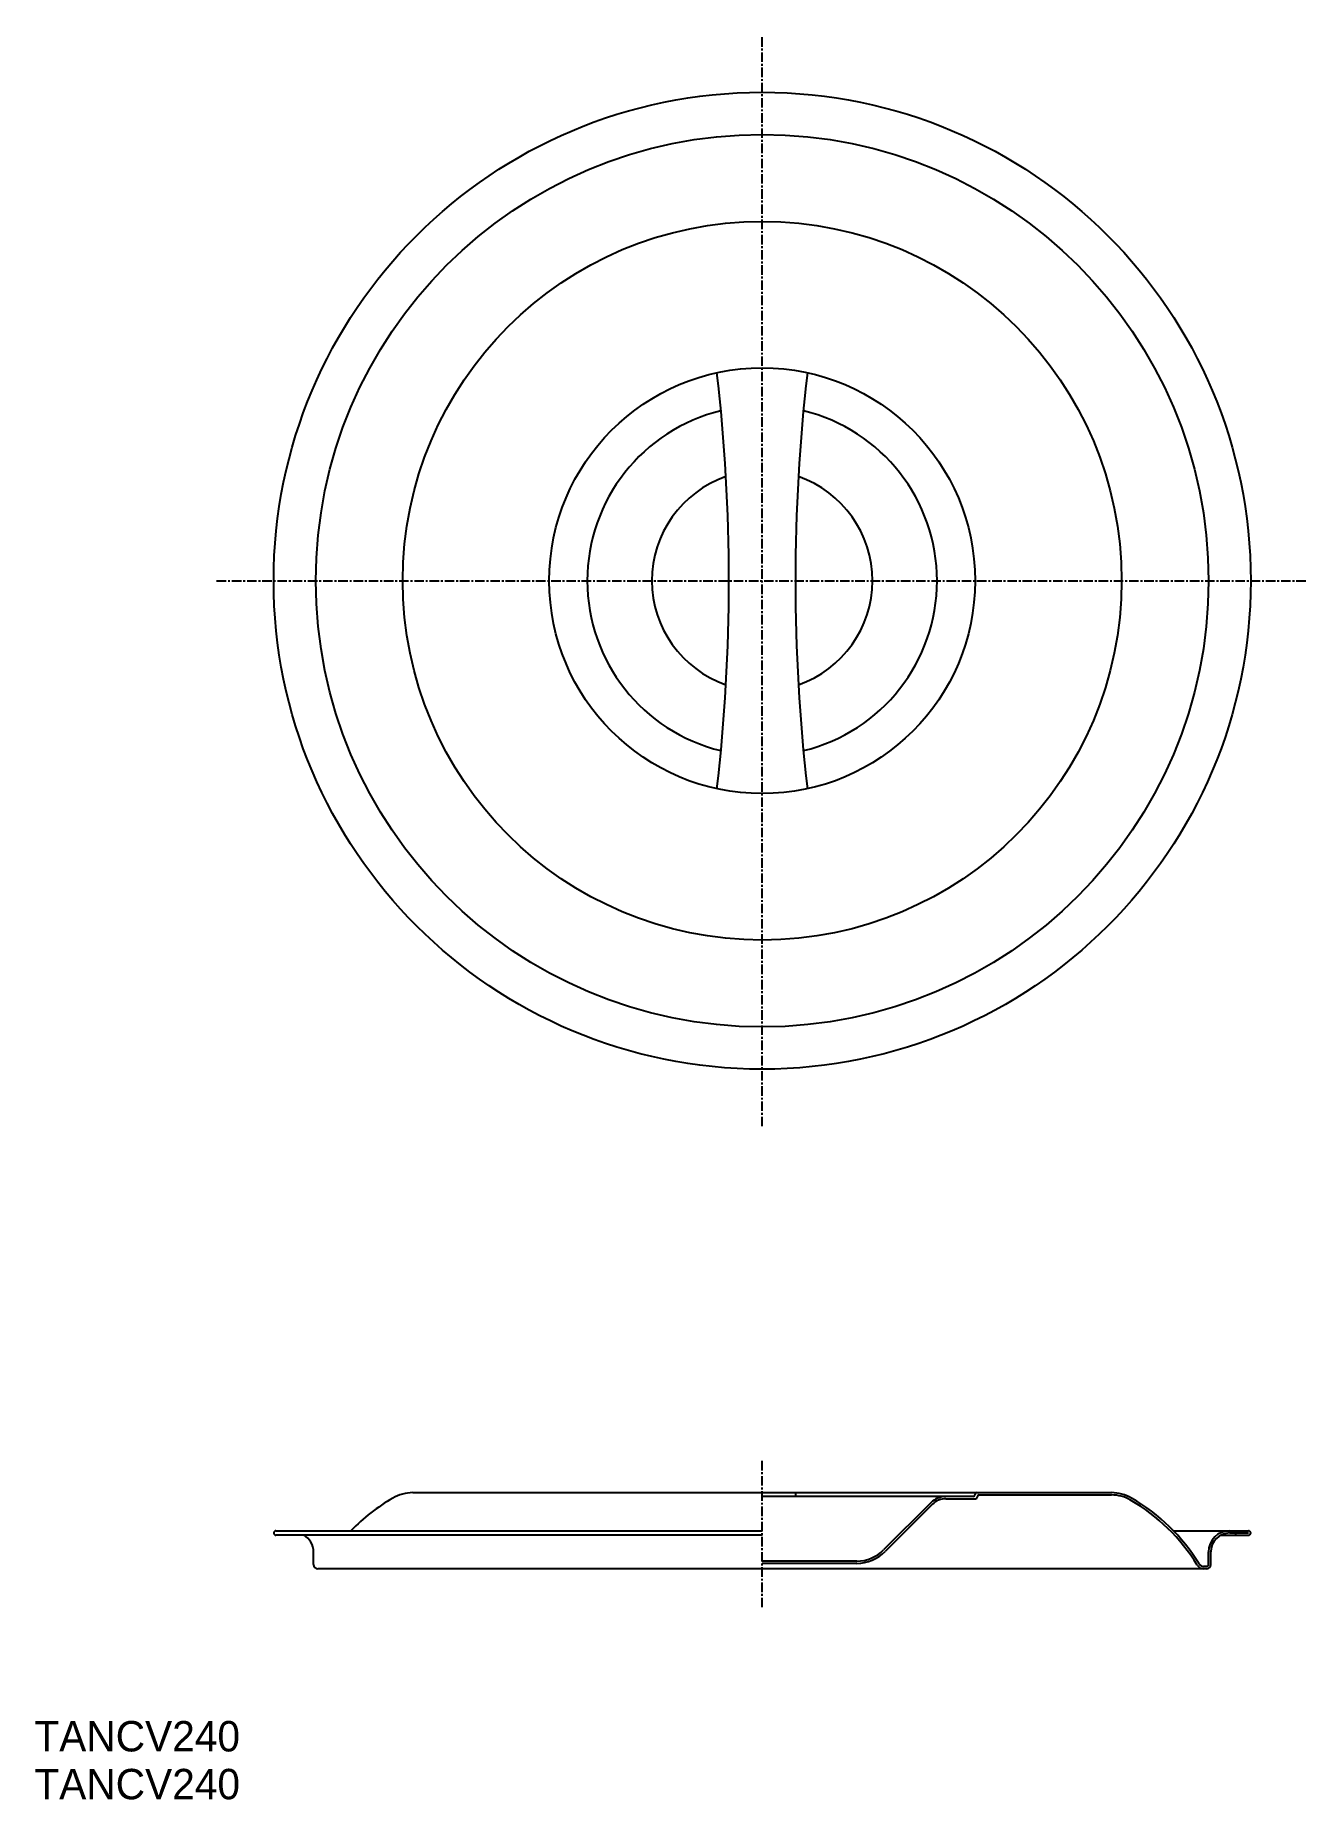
# Model space of a CAD drawing. Extents: x 33 to 367, y 41 to 505.
import ezdxf

# ---------------------------------------------------------------- set-up
doc = ezdxf.new("R2010")
doc.units = 0
doc.header["$LTSCALE"] = 2
doc.linetypes.add('CENTER', pattern=[2, 1.25, -0.25, 0.25, -0.25])
doc.layers.get('0').update_dxf_attribs({"linetype": 'CONTINUOUS'})
doc.layers.add('CENTER', color=1, linetype='CENTER')

msp = doc.modelspace()

# ---------------------------------------------------------------- linework, layer by layer
at = {"color": 7, "linetype": 'CONTINUOUS'}
for p, q in [((132.1, 121.52), (315.84, 121.52)), ((232.72, 121.52), (232.72, 120.52)), ((281.07, 120.92), (315.84, 120.92)), ((279.47, 120.52), (223.97, 120.52)), ((268.33, 118.88), (255.9, 106.45)), ((268.75, 118.45), (256.32, 106.02)), ((272.29, 119.92), (280.07, 119.92)), ((96.07, 111.52), (223.97, 111.52)), ((332.13, 111.52), (351.87, 111.52)), ((223.97, 110.32), (96.07, 110.32)), ((344.59, 110.32), (351.87, 110.32)), ((346.97, 110.92), (351.87, 110.92)), ((348.47, 110.92), (348.47, 110.32)), ((105.97, 102.62), (105.97, 105.92)), ((248.83, 103.52), (223.97, 103.52)), ((248.83, 102.92), (223.97, 102.92)), ((341.37, 102.62), (341.37, 105.92)), ((341.97, 102.62), (341.97, 105.92)), ((340.87, 101.52), (107.07, 101.52)), ((340.87, 102.12), (340.1, 102.12))]:
    msp.add_line(p, q, dxfattribs=at)
for radius in [128.5, 117.4, 94.54, 56]:
    msp.add_circle((223.97, 361.44), radius, dxfattribs=at)
for centre, radius, start, end in [((-261.66, 361.44), 476.88, 353.4108, 6.5892), ((709.59, 361.44), 476.88, 173.4108, 186.5892), ((223.97, 361.44), 46, 103.6426, 256.3574), ((223.97, 361.44), 46, 283.6426, 76.3574), ((223.97, 361.44), 29, 109.1999, 250.8001), ((223.97, 361.44), 29, 289.1999, 70.8001), ((132.1, 110.92), 10.6, 90, 120.0832), ((279.47, 121.02), 0.5, 270, 0), ((280.47, 121.02), 0.5, 90, 180), ((281.07, 120.42), 0.5, 90, 180), ((315.84, 110.92), 10.6, 59.9168, 90), ((315.84, 110.92), 10, 59.9168, 90), ((152.15, 76.31), 50.6, 120.0832, 135.902), ((272.29, 114.92), 5.6, 90, 135), ((272.29, 114.92), 5, 90, 135), ((280.07, 120.42), 0.5, 270, 360), ((295.79, 76.31), 50, 31.5543, 59.9168), ((295.79, 76.31), 50.6, 31.5543, 59.9168), ((96.07, 110.92), 0.6, 90, 270), ((346.97, 105.92), 5.6, 90, 180), ((351.87, 110.92), 0.6, 270, 90), ((100.97, 105.92), 5, 0, 61.6424), ((346.97, 105.92), 5, 90, 180), ((107.07, 102.62), 1.1, 180, 270), ((248.83, 113.52), 10, 270, 315), ((248.83, 113.52), 10.6, 270, 315), ((340.1, 103.52), 2, 211.5543, 270), ((340.1, 103.52), 1.4, 211.5543, 270), ((340.87, 102.62), 1.1, 270, 0), ((340.87, 102.62), 0.5, 270, 0)]:
    msp.add_arc(centre, radius, start, end, dxfattribs=at)
at = {"layer": 'CENTER', "color": 1, "linetype": 'CENTER'}
for p, q in [((223.97, 217.94), (223.97, 504.94)), ((80.47, 361.44), (367.47, 361.44)), ((223.97, 91.38), (223.97, 130.34))]:
    msp.add_line(p, q, dxfattribs=at)

# ---------------------------------------------------------------- texts
for p in [(32.52, 53.44), (32.52, 40.85)]:
    msp.add_text('TANCV240', height=8).set_placement(p)

doc.saveas('drawing.dxf')
